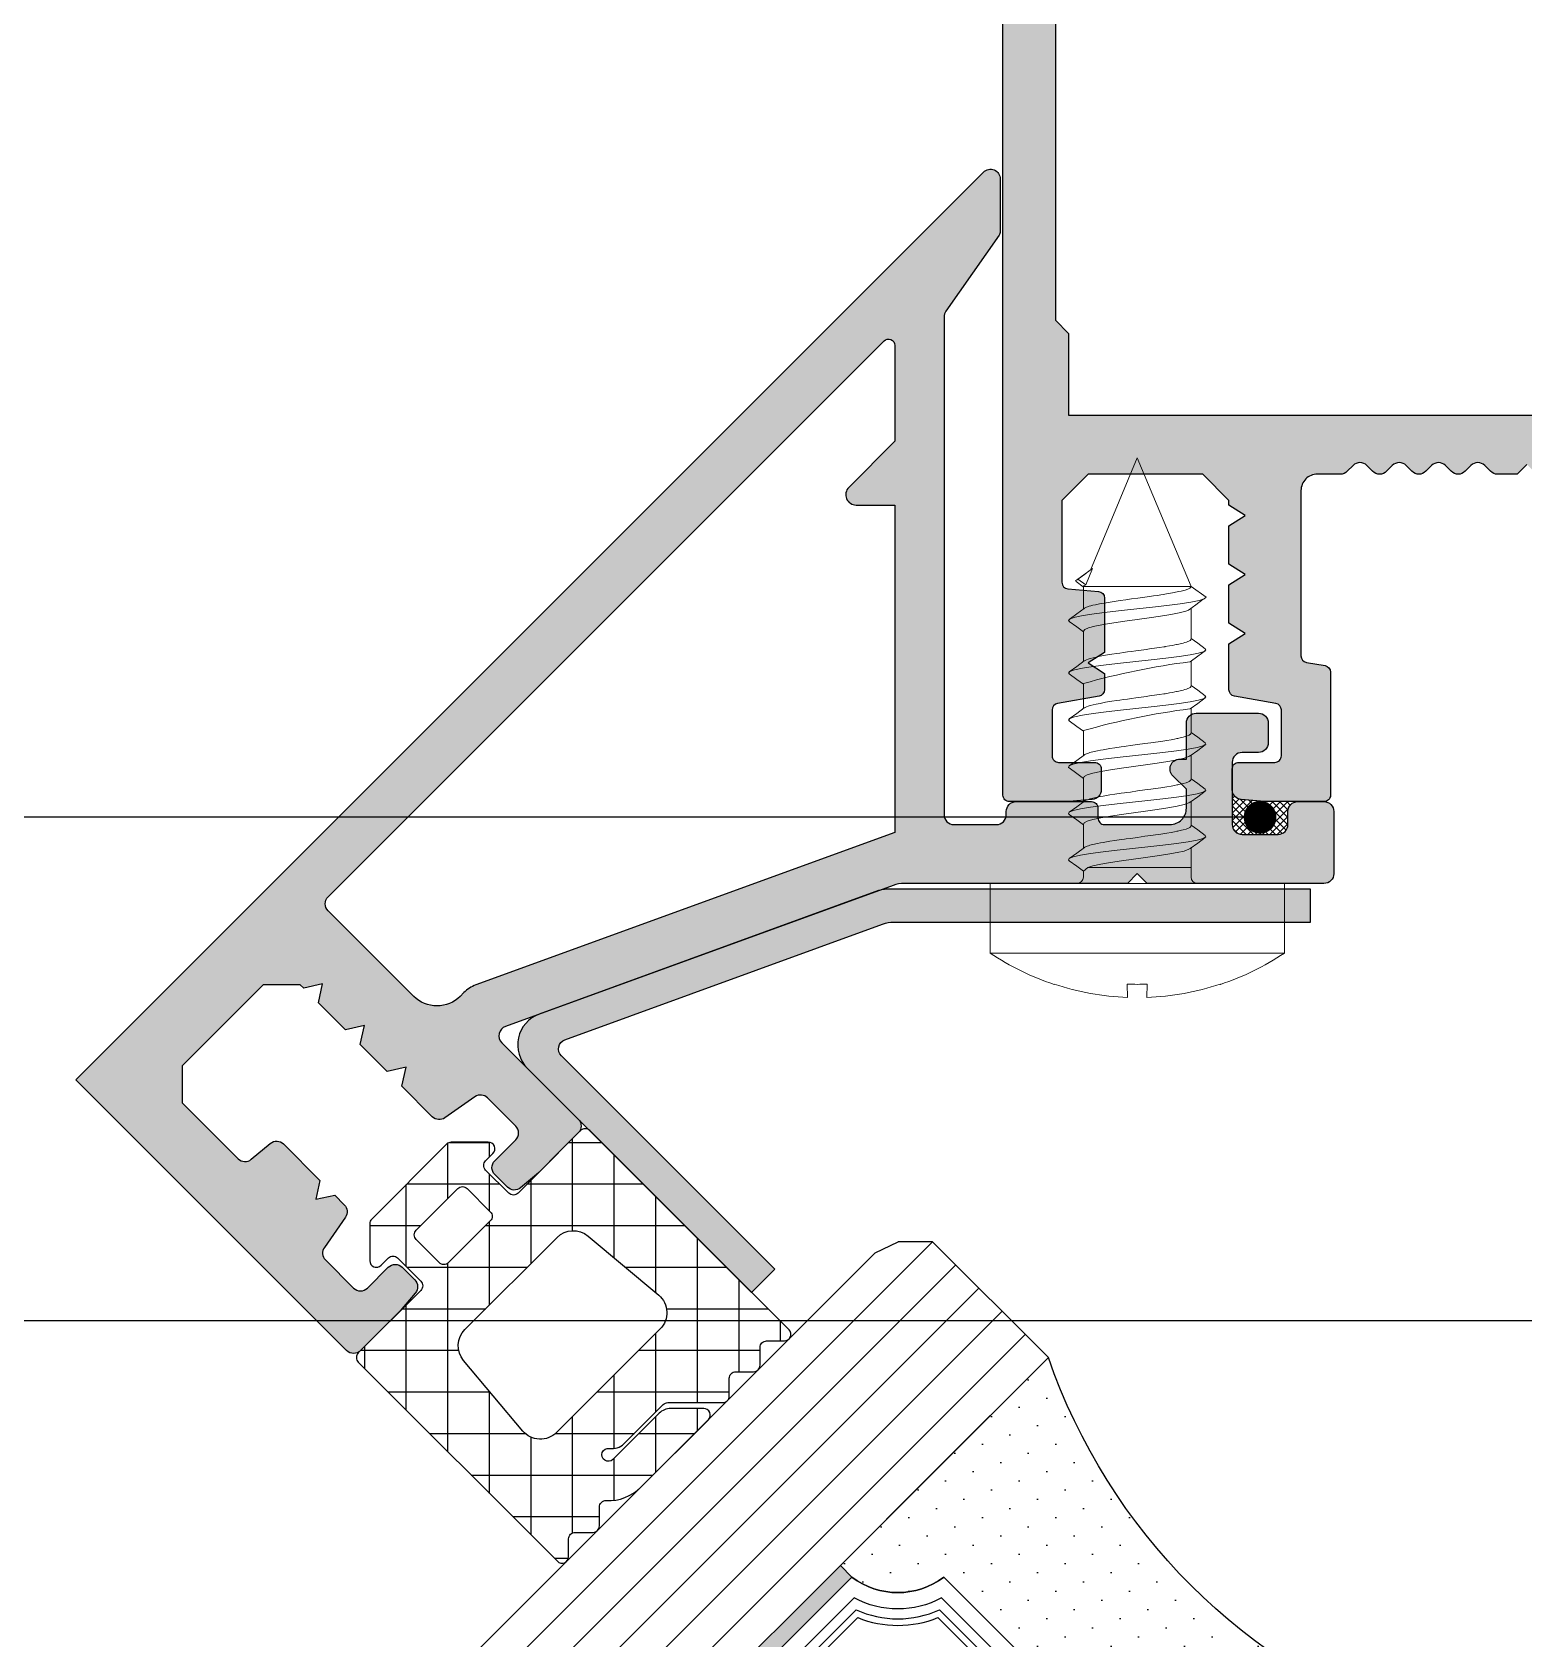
# Model space of a CAD drawing. Header units: millimetres. Extents: x 12 to 3612, y 18 to 315.
# Drawn here: x 3242.83 to 3288.38, y 117.31 to 166.38 of the extents above; entities that cross this region are included whole.
import ezdxf

# ---------------------------------------------------------------- set-up
doc = ezdxf.new("R2010")
doc.units = ezdxf.units.MM
doc.linetypes.add('SLD-Katı', pattern=[0])
doc.layers.add('Aksesuar', color=7, linetype='Continuous')
doc.layers.add('Silikon', color=143, linetype='Continuous')
doc.styles.get("Standard").update_dxf_attribs({"font": 'arial.ttf'})
doc.dimstyles.new('ISO-25', dxfattribs={"dimtxt": 2.5, "dimasz": 2.5, "dimexe": 1.25, "dimexo": 0.625, "dimtad": 1, "dimtxsty": 'Standard', "dimcen": 2.5, "dimadec": 0, "dimazin": 0, "dimtfac": 1, "dimtmove": 0, "dimatfit": 3, "dimfxl": 1, "dimarcsym": 0})

# ---------------------------------------------------------------- blocks, each defined once
blk = doc.blocks.new('Saç levha 1 mm (1)')
blk.add_hatch(color=254).paths.add_polyline_path([(971.878, 393.407), (967.027, 395.173, 0.087488), (966.856, 395.203), (960.494, 395.203), (960.494, 395.704), (966.968, 395.704, -0.087485), (967.088, 395.683), (972.27, 393.797, -0.548619), (972.452, 392.973), (969.027, 389.547), (968.673, 389.901), (971.932, 393.16, 0.548616)])
at = {"color": 254}
blk.add_lwpolyline([(971.878, 393.407), (967.027, 395.173, 0.087488), (966.856, 395.203), (960.494, 395.203), (960.494, 395.704), (966.968, 395.704, -0.087485), (967.088, 395.683), (972.27, 393.797, -0.548619), (972.452, 392.973), (969.027, 389.547), (968.673, 389.901), (971.932, 393.16, 0.548616)], format="xyb", close=True, dxfattribs=at)
blk = doc.blocks.new('50MN13')
at = {"ltscale": 10}
h = blk.add_hatch(color=252, dxfattribs=at)
h.paths.add_polyline_path([(-242.574, 75.54), (-242.574, 174.14, 0.414214), (-243.774, 175.34), (-291.374, 175.34, 0.414214), (-292.574, 174.14), (-292.574, 75.54, 0.414214), (-292.374, 75.34), (-290.574, 75.34, 0.02182), (-290.557, 75.341), (-289.848, 75.403, 0.388879), (-289.574, 75.702), (-289.574, 76.34, 0.414214), (-289.774, 76.54), (-290.874, 76.54, -0.414213), (-291.074, 76.74), (-291.074, 78.14, -0.36397), (-290.909, 78.337), (-289.64, 78.561, 0.36397), (-289.474, 78.758), (-289.474, 79.258), (-289.974, 79.576), (-289.474, 79.895), (-289.474, 81.558, 0.388879), (-289.657, 81.757), (-290.592, 81.839, -0.388879), (-290.774, 82.038), (-290.774, 84.54), (-289.974, 85.34), (-286.474, 85.34), (-285.674, 84.54), (-285.674, 84.395), (-285.174, 84.076), (-285.674, 83.758), (-285.674, 82.595), (-285.174, 82.276), (-285.674, 81.958), (-285.674, 80.795), (-285.174, 80.476), (-285.674, 80.158), (-285.674, 78.758, 0.36397), (-285.509, 78.561), (-284.24, 78.337, -0.36397), (-284.074, 78.14), (-284.074, 76.74, -0.414213), (-284.274, 76.54), (-285.374, 76.54, 0.414214), (-285.574, 76.34), (-285.574, 75.702, 0.388879), (-285.301, 75.403), (-284.592, 75.341, 0.02182), (-284.574, 75.34), (-282.774, 75.34, 0.414214), (-282.574, 75.54), (-282.574, 79.297, 0.36397), (-282.74, 79.494), (-283.309, 79.594, -0.36397), (-283.474, 79.791), (-283.474, 84.84, -0.414214), (-282.974, 85.34), (-282.274, 85.34, 0.198912), (-282.062, 85.428), (-281.887, 85.604, -0.414214), (-281.462, 85.604), (-281.287, 85.428, 0.414214), (-280.862, 85.428), (-280.687, 85.604, -0.414214), (-280.262, 85.604), (-280.087, 85.428, 0.414213), (-279.662, 85.428), (-279.487, 85.604, -0.414213), (-279.062, 85.604), (-278.887, 85.428, 0.414214), (-278.462, 85.428), (-278.287, 85.604, -0.414213), (-277.862, 85.604), (-277.687, 85.428, 0.198912), (-277.474, 85.34), (-276.874, 85.34), (-276.574, 85.64), (-276.274, 85.34), (-275.674, 85.34, 0.198912), (-275.462, 85.428), (-275.287, 85.604, -0.414213), (-274.862, 85.604), (-274.687, 85.428, 0.414214), (-274.262, 85.428), (-274.087, 85.604, -0.414214), (-273.662, 85.604), (-273.487, 85.428, 0.414214), (-273.062, 85.428), (-272.887, 85.604, -0.414214), (-272.462, 85.604), (-271.836, 84.977, -0.414214), (-271.836, 84.411), (-271.987, 84.261, 0.414214), (-271.987, 83.836), (-271.611, 83.461, -0.414214), (-271.611, 83.036), (-271.987, 82.661, 0.414214), (-271.987, 82.236), (-271.611, 81.861, -0.414213), (-271.611, 81.436), (-271.987, 81.061, 0.414213), (-271.987, 80.636), (-271.611, 80.261, -0.414213), (-271.611, 79.836), (-271.987, 79.461, 0.414214), (-271.987, 79.036), (-271.611, 78.661, -0.414214), (-271.611, 78.236), (-271.987, 77.861, 0.414214), (-271.987, 77.436), (-271.611, 77.061, -0.414213), (-271.611, 76.636), (-271.987, 76.261, 0.414213), (-271.987, 75.836), (-271.611, 75.461, -0.414213), (-271.611, 75.036), (-271.987, 74.661, 0.414213), (-271.987, 74.236), (-271.611, 73.861, -0.414213), (-271.611, 73.436), (-271.987, 73.061, 0.414213), (-271.987, 72.636), (-271.611, 72.261, -0.414214), (-271.611, 71.836), (-271.987, 71.461, 0.414214), (-271.987, 71.036), (-271.611, 70.661, -0.414214), (-271.611, 70.236), (-271.987, 69.861, 0.414214), (-271.987, 69.436), (-271.611, 69.061, -0.414213), (-271.611, 68.636), (-271.987, 68.261, 0.414214), (-271.987, 67.836), (-271.611, 67.461, -0.414214), (-271.611, 67.036), (-271.987, 66.661, 0.414214), (-271.987, 66.236), (-271.611, 65.861, -0.414213), (-271.611, 65.436), (-271.987, 65.061, 0.414214), (-271.987, 64.636), (-271.611, 64.261, -0.414214), (-271.611, 63.836), (-271.987, 63.461, 0.414214), (-271.987, 63.036), (-270.633, 61.683, -0.198912), (-270.574, 61.541), (-270.574, 60.54, -0.414214), (-270.774, 60.34), (-271.074, 60.34, 0.414214), (-271.274, 60.14), (-271.274, 59.54, 0.414214), (-271.074, 59.34), (-270.224, 59.34, 0.198912), (-270.083, 59.399), (-269.633, 59.849, 0.198912), (-269.574, 59.99), (-269.574, 63.421), (-270.074, 63.74), (-269.574, 64.058), (-269.574, 64.958), (-267.874, 64.958), (-267.574, 65.258), (-267.274, 64.958), (-265.574, 64.958), (-265.074, 64.64), (-265.574, 64.321), (-265.574, 63.158), (-265.074, 62.84), (-265.574, 62.521), (-265.574, 59.99, 0.198912), (-265.516, 59.849), (-265.066, 59.399, 0.198912), (-264.924, 59.34), (-264.074, 59.34, 0.414214), (-263.874, 59.54), (-263.874, 60.14, 0.414214), (-264.074, 60.34), (-264.374, 60.34, -0.414214), (-264.574, 60.54), (-264.574, 61.541, -0.198912), (-264.516, 61.683), (-263.162, 63.036, 0.414214), (-263.162, 63.461), (-263.538, 63.836, -0.414214), (-263.538, 64.261), (-263.162, 64.636, 0.414214), (-263.162, 65.061), (-263.538, 65.436, -0.414213), (-263.538, 65.861), (-263.162, 66.236, 0.414214), (-263.162, 66.661), (-263.538, 67.036, -0.414214), (-263.538, 67.461), (-263.162, 67.836, 0.414214), (-263.162, 68.261), (-263.538, 68.636, -0.414213), (-263.538, 69.061), (-263.162, 69.436, 0.414214), (-263.162, 69.861), (-263.538, 70.236, -0.414214), (-263.538, 70.661), (-263.162, 71.036, 0.414214), (-263.162, 71.461), (-263.538, 71.836, -0.414214), (-263.538, 72.261), (-263.162, 72.636, 0.414213), (-263.162, 73.061), (-263.538, 73.436, -0.414213), (-263.538, 73.861), (-263.162, 74.236, 0.414213), (-263.162, 74.661), (-263.538, 75.036, -0.414213), (-263.538, 75.461), (-263.162, 75.836, 0.414213), (-263.162, 76.261), (-263.538, 76.636, -0.414213), (-263.538, 77.061), (-263.162, 77.436, 0.414214), (-263.162, 77.861), (-263.538, 78.236, -0.414214), (-263.538, 78.661), (-263.162, 79.036, 0.414214), (-263.162, 79.461), (-263.538, 79.836, -0.414213), (-263.538, 80.261), (-263.162, 80.636, 0.414213), (-263.162, 81.061), (-263.538, 81.436, -0.414213), (-263.538, 81.861), (-263.162, 82.236, 0.414214), (-263.162, 82.661), (-263.538, 83.036, -0.414214), (-263.538, 83.461), (-263.162, 83.836, 0.414214), (-263.162, 84.261), (-263.313, 84.411, -0.414214), (-263.313, 84.977), (-262.687, 85.604, -0.414214), (-262.262, 85.604), (-262.087, 85.428, 0.414214), (-261.662, 85.428), (-261.487, 85.604, -0.414214), (-261.062, 85.604), (-260.887, 85.428, 0.414213), (-260.462, 85.428), (-260.287, 85.604, -0.414213), (-259.862, 85.604), (-259.687, 85.428, 0.198912), (-259.474, 85.34), (-258.874, 85.34), (-258.574, 85.64), (-258.274, 85.34), (-257.674, 85.34, 0.198912), (-257.462, 85.428), (-257.287, 85.604, -0.414213), (-256.862, 85.604), (-256.687, 85.428, 0.414213), (-256.262, 85.428), (-256.087, 85.604, -0.414213), (-255.662, 85.604), (-255.487, 85.428, 0.414213), (-255.062, 85.428), (-254.887, 85.604, -0.414214), (-254.462, 85.604), (-254.287, 85.428, 0.414214), (-253.862, 85.428), (-253.687, 85.604, -0.414214), (-253.262, 85.604), (-253.087, 85.428, 0.198912), (-252.874, 85.34), (-252.174, 85.34, -0.414214), (-251.674, 84.84), (-251.674, 79.791, -0.36397), (-251.84, 79.594), (-252.409, 79.494, 0.36397), (-252.574, 79.297), (-252.574, 75.54, 0.414214), (-252.374, 75.34), (-250.574, 75.34, 0.02182), (-250.557, 75.341), (-249.848, 75.403, 0.388879), (-249.574, 75.702), (-249.574, 76.34, 0.414214), (-249.774, 76.54), (-250.874, 76.54, -0.414214), (-251.074, 76.74), (-251.074, 78.14, -0.36397), (-250.909, 78.337), (-249.64, 78.561, 0.36397), (-249.474, 78.758), (-249.474, 80.158), (-249.974, 80.476), (-249.474, 80.795), (-249.474, 81.958), (-249.974, 82.276), (-249.474, 82.595), (-249.474, 83.758), (-249.974, 84.076), (-249.474, 84.395), (-249.474, 84.54), (-248.674, 85.34), (-245.174, 85.34), (-244.374, 84.54), (-244.374, 82.038, -0.388879), (-244.557, 81.839), (-245.492, 81.757, 0.388879), (-245.674, 81.558), (-245.674, 79.895), (-245.174, 79.576), (-245.674, 79.258), (-245.674, 78.758, 0.36397), (-245.509, 78.561), (-244.24, 78.337, -0.36397), (-244.074, 78.14), (-244.074, 76.74, -0.414214), (-244.274, 76.54), (-245.374, 76.54, 0.414214), (-245.574, 76.34), (-245.574, 75.702, 0.388879), (-245.301, 75.403), (-244.592, 75.341, 0.02182), (-244.574, 75.34), (-242.774, 75.34, 0.414214)])
h.paths.add_polyline_path([(-270.074, 84.54, -0.414214), (-269.274, 85.34), (-265.874, 85.34, -0.414214), (-265.074, 84.54), (-265.074, 74.34), (-265.574, 73.84), (-265.574, 72.158), (-265.074, 71.84), (-265.574, 71.521), (-265.574, 70.358), (-265.074, 70.04), (-265.574, 69.721), (-265.574, 68.558), (-265.074, 68.24), (-265.574, 67.921), (-265.574, 66.758), (-265.074, 66.44), (-265.574, 66.121), (-269.574, 66.121), (-269.574, 67.021), (-270.074, 67.34), (-269.574, 67.658), (-269.574, 68.821), (-270.074, 69.14), (-269.574, 69.458), (-269.574, 70.621), (-270.074, 70.94), (-269.574, 71.258), (-269.574, 72.421), (-270.074, 72.74), (-269.574, 73.058), (-269.574, 73.84), (-270.074, 74.34)], flags=16)
h.paths.add_polyline_path([(-290.974, 90.04), (-290.974, 155.54), (-290.574, 155.94), (-290.574, 158.44), (-288.274, 158.44, 0.414214), (-288.074, 158.64), (-288.074, 159.74, 0.414214), (-288.274, 159.94), (-290.574, 159.94), (-290.574, 162.44), (-290.974, 162.84), (-290.974, 169.44), (-290.574, 169.84), (-290.574, 172.34), (-288.074, 172.34), (-287.074, 173.34), (-258, 173.34), (-257.769, 172.94, 0.57735), (-257.423, 172.94), (-257.25, 173.24, -0.57735), (-256.903, 173.24), (-256.73, 172.94, 0.57735), (-256.384, 172.94), (-256.211, 173.24, -0.57735), (-255.864, 173.24), (-255.691, 172.94, 0.57735), (-255.345, 172.94), (-255.171, 173.24, -0.57735), (-254.825, 173.24), (-254.652, 172.94, 0.57735), (-254.305, 172.94), (-254.074, 173.34), (-248.074, 173.34), (-247.074, 172.34), (-244.574, 172.34), (-244.574, 169.84), (-244.174, 169.44), (-244.174, 162.84), (-244.574, 162.44), (-244.574, 159.94), (-246.874, 159.94, 0.414214), (-247.074, 159.74), (-247.074, 158.64, 0.414214), (-246.874, 158.44), (-244.574, 158.44), (-244.574, 155.94), (-244.174, 155.54), (-244.174, 90.04), (-244.574, 89.64), (-244.574, 87.14), (-290.574, 87.14), (-290.574, 89.64)], flags=16)
at = {"color": 252, "ltscale": 10}
blk.add_lwpolyline([(-258.574, 85.64), (-258.274, 85.34), (-257.674, 85.34, 0.198912), (-257.462, 85.428), (-257.287, 85.604, -0.414213), (-256.862, 85.604), (-256.687, 85.428, 0.414213), (-256.262, 85.428), (-256.087, 85.604, -0.414213), (-255.662, 85.604), (-255.487, 85.428, 0.414213), (-255.062, 85.428), (-254.887, 85.604, -0.414214), (-254.462, 85.604), (-254.287, 85.428, 0.414214), (-253.862, 85.428), (-253.687, 85.604, -0.414214), (-253.262, 85.604), (-253.087, 85.428, 0.198912), (-252.874, 85.34), (-252.174, 85.34, -0.414214), (-251.674, 84.84), (-251.674, 79.791, -0.36397), (-251.84, 79.594), (-252.409, 79.494, 0.36397), (-252.574, 79.297), (-252.574, 75.54, 0.414214), (-252.374, 75.34), (-250.574, 75.34, 0.02182), (-250.557, 75.341), (-249.848, 75.403, 0.388879), (-249.574, 75.702), (-249.574, 76.34, 0.414214), (-249.774, 76.54), (-250.874, 76.54, -0.414214), (-251.074, 76.74), (-251.074, 78.14, -0.36397), (-250.909, 78.337), (-249.64, 78.561, 0.36397), (-249.474, 78.758), (-249.474, 80.158), (-249.974, 80.476), (-249.474, 80.795), (-249.474, 81.958), (-249.974, 82.276), (-249.474, 82.595), (-249.474, 83.758), (-249.974, 84.076), (-249.474, 84.395), (-249.474, 84.54), (-248.674, 85.34), (-245.174, 85.34), (-244.374, 84.54), (-244.374, 82.038, -0.388879), (-244.557, 81.839), (-245.492, 81.757, 0.388879), (-245.674, 81.558), (-245.674, 79.895), (-245.174, 79.576), (-245.674, 79.258), (-245.674, 78.758, 0.36397), (-245.509, 78.561), (-244.24, 78.337, -0.36397), (-244.074, 78.14), (-244.074, 76.74, -0.414214), (-244.274, 76.54), (-245.374, 76.54, 0.414214), (-245.574, 76.34), (-245.574, 75.702, 0.388879), (-245.301, 75.403), (-244.592, 75.341, 0.02182), (-244.574, 75.34), (-242.774, 75.34, 0.414214), (-242.574, 75.54), (-242.574, 174.14, 0.414214)], format="xyb", dxfattribs=at)
blk.add_lwpolyline([(-244.174, 155.54), (-244.174, 90.04), (-244.574, 89.64), (-244.574, 87.14), (-290.574, 87.14), (-290.574, 89.64), (-290.974, 90.04), (-290.974, 155.54)], dxfattribs=at)
blk = doc.blocks.new('50MN131')
at = {"ltscale": 10}
h = blk.add_hatch(color=252, dxfattribs=at)
h.paths.add_polyline_path([(3524.183, 399.045), (3524.183, 410.745), (3484.983, 410.745, 0.668179), (3484.771, 410.232), (3485.902, 409.101, 0.153915), (3486.009, 409.045), (3488.803, 408.553, -0.153915), (3488.963, 408.47), (3499.712, 397.72, -0.414214), (3499.712, 397.295), (3498.793, 396.376, -0.414214), (3498.369, 396.376), (3498.298, 396.447, 0.414214), (3497.874, 396.447), (3496.248, 394.821, 0.414214), (3496.248, 394.538), (3496.46, 394.326, -0.414214), (3496.46, 394.043), (3495.045, 392.629, -0.414214), (3494.338, 392.629), (3493.931, 393.036), (3493.931, 393.619, 0.668179), (3493.419, 393.831), (3493.278, 393.689), (3492.5, 394.467, 0.414214), (3492.076, 394.467), (3490.732, 393.124, 0.414214), (3490.732, 392.699), (3491.156, 392.275, 0.414214), (3491.581, 392.275), (3491.934, 392.629, -0.414214), (3492.358, 392.629), (3493.702, 391.285, -0.414214), (3493.702, 390.861), (3492.924, 390.083, -0.414214), (3492.5, 390.083), (3492.217, 390.366, 0.414214), (3491.793, 390.366), (3491.227, 389.8, 0.414214), (3491.227, 389.376), (3492.571, 388.032, 0.414214), (3492.995, 388.032), (3496.813, 391.851), (3496.813, 392.275), (3497.237, 392.275), (3502.055, 397.093, -0.087489), (3502.34, 397.292), (3513.756, 402.616, -0.548619), (3514.183, 402.345), (3514.183, 399.045, 0.414214), (3514.483, 398.745), (3516.183, 398.745, 0.02182), (3516.2, 398.745), (3516.909, 398.807, 0.388879), (3517.183, 399.106), (3517.183, 399.645, 0.414214), (3516.883, 399.945), (3515.983, 399.945, -0.414214), (3515.683, 400.245), (3515.683, 401.461, -0.36397), (3515.931, 401.756), (3517.035, 401.951, 0.36397), (3517.283, 402.246), (3517.283, 403.562), (3516.783, 403.881), (3517.283, 404.199), (3517.283, 405.362), (3516.783, 405.681), (3517.283, 405.999), (3517.283, 407.162), (3516.783, 407.481), (3517.283, 407.799), (3517.283, 407.945), (3518.083, 408.745), (3521.583, 408.745), (3522.383, 407.945), (3522.383, 405.534, -0.388879), (3522.109, 405.235), (3521.357, 405.169, 0.388879), (3521.083, 404.871), (3521.083, 403.299), (3521.583, 402.981), (3521.083, 402.662), (3521.083, 402.246, 0.36397), (3521.331, 401.951), (3522.435, 401.756, -0.36397), (3522.683, 401.461), (3522.683, 400.245, -0.414214), (3522.383, 399.945), (3521.483, 399.945, 0.414214), (3521.183, 399.645), (3521.183, 399.106, 0.388879), (3521.457, 398.807), (3522.165, 398.745, 0.02182), (3522.183, 398.745), (3523.883, 398.745, 0.414214)])
h.paths.add_polyline_path([(3513.497, 404.151, -0.109518), (3513.92, 404.245), (3514.083, 404.245, 0.414214), (3515.083, 405.245), (3515.083, 408.945, 0.414214), (3514.783, 409.245), (3490.776, 409.245, 0.668179), (3490.639, 408.914), (3492.709, 406.845), (3494.699, 406.845, -0.668179), (3494.923, 406.305), (3494.086, 405.468), (3501.157, 398.396)], flags=16)
at = {"color": 252, "ltscale": 10, "flags": 128}
blk.add_lwpolyline([(3502.34, 397.292), (3513.756, 402.616, -0.548619), (3514.183, 402.345), (3514.183, 399.045, 0.414214), (3514.483, 398.745), (3516.183, 398.745, 0.02182), (3516.2, 398.745), (3516.909, 398.807, 0.388879), (3517.183, 399.106), (3517.183, 399.645, 0.414214), (3516.883, 399.945), (3515.983, 399.945, -0.414214), (3515.683, 400.245), (3515.683, 401.461, -0.36397), (3515.931, 401.756), (3517.035, 401.951, 0.36397), (3517.283, 402.246), (3517.283, 403.562), (3516.783, 403.881), (3517.283, 404.199), (3517.283, 405.362), (3516.783, 405.681), (3517.283, 405.999), (3517.283, 407.162), (3516.783, 407.481), (3517.283, 407.799), (3517.283, 407.945), (3518.083, 408.745), (3521.583, 408.745), (3522.383, 407.945), (3522.383, 405.534, -0.388879), (3522.109, 405.235), (3521.357, 405.169, 0.388879), (3521.083, 404.871), (3521.083, 403.299), (3521.583, 402.981), (3521.083, 402.662), (3521.083, 402.246, 0.36397), (3521.331, 401.951), (3522.435, 401.756, -0.36397), (3522.683, 401.461), (3522.683, 400.245, -0.414214), (3522.383, 399.945), (3521.483, 399.945, 0.414214), (3521.183, 399.645), (3521.183, 399.106, 0.388879), (3521.457, 398.807), (3522.165, 398.745, 0.02182), (3522.183, 398.745), (3523.883, 398.745, 0.414214), (3524.183, 399.045), (3524.183, 410.745), (3484.983, 410.745, 0.668179), (3484.771, 410.232), (3485.902, 409.101, 0.153915), (3486.009, 409.045), (3488.803, 408.553, -0.153915), (3488.963, 408.47), (3499.712, 397.72, -0.414214), (3499.712, 397.295), (3498.793, 396.376, -0.414214), (3498.369, 396.376), (3498.298, 396.447, 0.414214), (3497.874, 396.447), (3496.248, 394.821, 0.414214), (3496.248, 394.538), (3496.46, 394.326, -0.414214), (3496.46, 394.043), (3495.045, 392.629, -0.414214), (3494.338, 392.629), (3493.931, 393.036), (3493.931, 393.619, 0.668179), (3493.419, 393.831), (3493.278, 393.689), (3492.5, 394.467, 0.414214), (3492.076, 394.467), (3490.732, 393.124, 0.414214), (3490.732, 392.699), (3491.156, 392.275, 0.414214), (3491.581, 392.275), (3491.934, 392.629, -0.414214), (3492.358, 392.629), (3493.702, 391.285, -0.414214), (3493.702, 390.861), (3492.924, 390.083, -0.414214), (3492.5, 390.083), (3492.217, 390.366, 0.414214), (3491.793, 390.366), (3491.227, 389.8, 0.414214), (3491.227, 389.376), (3492.571, 388.032, 0.414214), (3492.995, 388.032), (3496.813, 391.851), (3496.813, 392.275), (3497.237, 392.275), (3502.055, 397.093, -0.087489), (3502.34, 397.292)], format="xyb", dxfattribs=at)
blk.add_lwpolyline([(3513.497, 404.151, -0.109518), (3513.92, 404.245), (3514.083, 404.245, 0.414214), (3515.083, 405.245), (3515.083, 408.945, 0.414214), (3514.783, 409.245), (3490.776, 409.245, 0.668179), (3490.639, 408.914), (3492.709, 406.845), (3494.699, 406.845, -0.668179), (3494.923, 406.305), (3494.086, 405.468), (3501.157, 398.396)], format="xyb", close=True, dxfattribs=at)
blk = doc.blocks.new('F01015')
h = blk.add_hatch()
h.set_pattern_fill('ANSI37', color=35, scale=0.4, angle=270, style=0)
h.set_pattern_definition([(225, (-4771.4692, -10508.7803), (-0.89802561, 0.89802561), []), (135, (-4771.4692, -10508.7803), (0.89802561, 0.89802561), [])])
h.paths.add_polyline_path([(-1943.021, 2794.493), (-1943.021, 2803.093, 0.414214), (-1943.221, 2803.293), (-1945.921, 2803.293, -0.414214), (-1946.121, 2803.493), (-1946.121, 2804.493, -0.414214), (-1945.921, 2804.693), (-1945.604, 2804.693, 0.668179), (-1945.463, 2805.035), (-1946.263, 2805.835, 0.198912), (-1946.404, 2805.893), (-1949.638, 2805.893, 0.198912), (-1949.78, 2805.835), (-1950.58, 2805.035, 0.668179), (-1950.438, 2804.693), (-1950.121, 2804.693, -0.414214), (-1949.921, 2804.493), (-1949.921, 2803.493, -0.414214), (-1950.121, 2803.293), (-1952.821, 2803.293, 0.414214), (-1953.021, 2803.093), (-1953.021, 2794.493, 0.668179), (-1952.68, 2794.352), (-1952.297, 2794.735, -0.414214), (-1952.014, 2794.735), (-1951.631, 2794.352, 0.414214), (-1951.348, 2794.352), (-1950.944, 2794.756, -0.427607), (-1950.655, 2794.749, 0.210768), (-1949.621, 2794.293), (-1946.704, 2794.293, 0.668179), (-1946.563, 2794.635), (-1947.275, 2795.347, 0.198912), (-1947.628, 2795.493), (-1949.621, 2795.493, -1.650385), (-1949.457, 2795.807, 0.245393), (-1949.047, 2795.593), (-1947.35, 2795.593, -0.198912), (-1947.208, 2795.535), (-1946.025, 2794.352, 0.414214), (-1945.743, 2794.352), (-1945.36, 2794.735, -0.414214), (-1945.077, 2794.735), (-1944.694, 2794.352, 0.414214), (-1944.411, 2794.352), (-1944.028, 2794.735, -0.414214), (-1943.745, 2794.735), (-1943.363, 2794.352, 0.668179)])
h.paths.add_polyline_path([(-1950.955, 2798.054), (-1950.71, 2800.854, -0.388879), (-1950.012, 2801.493), (-1946.03, 2801.493, -0.388879), (-1945.333, 2800.854), (-1945.088, 2798.054, -0.440011), (-1945.785, 2797.293), (-1950.257, 2797.293, -0.440011)], flags=16)
h.paths.add_polyline_path([(-1949.121, 2804.493, -0.414214), (-1948.921, 2804.693), (-1947.121, 2804.693, -0.414214), (-1946.921, 2804.493), (-1946.921, 2803.493, -0.414214), (-1947.121, 2803.293), (-1948.921, 2803.293, -0.414214), (-1949.121, 2803.493)], flags=16)
at = {"color": 35, "flags": 128}
for points in [[(-1943.021, 2794.493), (-1943.021, 2803.093, 0.414214), (-1943.221, 2803.293), (-1945.921, 2803.293, -0.414214), (-1946.121, 2803.493), (-1946.121, 2804.493, -0.414214), (-1945.921, 2804.693), (-1945.604, 2804.693, 0.668179), (-1945.463, 2805.035), (-1946.263, 2805.835, 0.198912), (-1946.404, 2805.893), (-1949.638, 2805.893, 0.198912), (-1949.78, 2805.835), (-1950.58, 2805.035, 0.668179), (-1950.438, 2804.693), (-1950.121, 2804.693, -0.414214), (-1949.921, 2804.493), (-1949.921, 2803.493, -0.414214), (-1950.121, 2803.293), (-1952.821, 2803.293, 0.414214), (-1953.021, 2803.093), (-1953.021, 2794.493, 0.668179), (-1952.68, 2794.352), (-1952.297, 2794.735, -0.414214), (-1952.014, 2794.735), (-1951.631, 2794.352, 0.414214), (-1951.348, 2794.352), (-1950.944, 2794.756, -0.427607), (-1950.655, 2794.749, 0.210768), (-1949.621, 2794.293), (-1946.704, 2794.293, 0.668179), (-1946.563, 2794.635), (-1947.275, 2795.347, 0.198912), (-1947.628, 2795.493), (-1949.621, 2795.493, -1.650385), (-1949.457, 2795.807, 0.245393), (-1949.047, 2795.593), (-1947.35, 2795.593, -0.198912), (-1947.208, 2795.535), (-1946.025, 2794.352, 0.414214), (-1945.743, 2794.352), (-1945.36, 2794.735, -0.414214), (-1945.077, 2794.735), (-1944.694, 2794.352, 0.414214), (-1944.411, 2794.352), (-1944.028, 2794.735, -0.414214), (-1943.745, 2794.735), (-1943.363, 2794.352, 0.668179)], [(-1949.121, 2804.493, -0.414214), (-1948.921, 2804.693), (-1947.121, 2804.693, -0.414214), (-1946.921, 2804.493), (-1946.921, 2803.493, -0.414214), (-1947.121, 2803.293), (-1948.921, 2803.293, -0.414214), (-1949.121, 2803.493)], [(-1950.955, 2798.054), (-1950.71, 2800.854, -0.388879), (-1950.012, 2801.493), (-1946.03, 2801.493, -0.388879), (-1945.333, 2800.854), (-1945.088, 2798.054, -0.440011), (-1945.785, 2797.293), (-1950.257, 2797.293, -0.440011)]]:
    blk.add_lwpolyline(points, format="xyb", close=True, dxfattribs=at)
blk = doc.blocks.new('CAM (28 mm) - A')
blk.add_hatch(color=2).paths.add_polyline_path([(-2019.008, 2821.739), (-2019.008, 2827.559), (-2019.508, 2827.559), (-2019.508, 2822.027), (-2019.508, 2821.739), (-2019.008, 2821.739)])
at = {"layer": 'Aksesuar'}
h = blk.add_hatch(dxfattribs=at)
h.set_pattern_fill('DOTS', color=143, scale=0.5, angle=360)
h.set_pattern_definition([(360, (-5614.5057, 2692.7942), (0.396875, -0.79375), [0, -0.79375])])
h.paths.add_polyline_path([(-2035.008, 2812.759, -0.22997), (-2019.008, 2812.759), (-2019.008, 2817.759), (-2019.008, 2817.759), (-2019.008, 2821.739), (-2019.508, 2821.739, 0.339505), (-2021.488, 2819.759), (-2032.527, 2819.759, 0.339506), (-2034.508, 2821.739), (-2035.008, 2821.739), (-2035.008, 2818.981), (-2035.008, 2817.759)])
at = {"layer": 'Aksesuar', "color": 143}
for p, q in [((-2018.008, 2862.759), (-2018.008, 2812.759)), ((-2017.008, 2862.759), (-2017.008, 2812.759)), ((-2016.008, 2862.759), (-2016.008, 2812.759)), ((-2015.008, 2862.759), (-2015.008, 2812.759)), ((-2014.008, 2862.759), (-2014.008, 2812.759))]:
    blk.add_line(p, q, dxfattribs=at)
blk.add_lwpolyline([(-2013.008, 2823.656), (-2013.008, 2862.759), (-2019.008, 2862.759), (-2019.008, 2827.559), (-2019.008, 2827.559), (-2019.008, 2821.739), (-2019.008, 2821.739), (-2019.008, 2817.759), (-2019.008, 2812.759), (-2014.008, 2812.759), (-2013.263, 2813.503), (-2013.262, 2813.517), (-2013.008, 2814.248)], close=True, dxfattribs=at)
for points in [[(-2034.508, 2827.559), (-2034.508, 2821.739, -0.339506), (-2032.527, 2819.759), (-2021.488, 2819.759, -0.339506), (-2019.508, 2821.739), (-2019.508, 2822.027), (-2019.508, 2827.559), (-2021.208, 2827.559), (-2032.808, 2827.559)], [(-2033.708, 2826.559), (-2034.008, 2826.559), (-2034.008, 2822.142, -0.253025), (-2032.124, 2820.259), (-2021.891, 2820.259, -0.253025), (-2020.008, 2822.142), (-2020.008, 2826.559), (-2020.308, 2826.559), (-2020.308, 2822.357, 0.214531), (-2022.106, 2820.559), (-2031.909, 2820.559, 0.214531), (-2033.708, 2822.357)], [(-2033.508, 2826.559), (-2032.808, 2826.559), (-2021.208, 2826.559), (-2020.508, 2826.559), (-2020.508, 2822.492, 0.192571), (-2022.241, 2820.759), (-2031.774, 2820.759, 0.192571), (-2033.508, 2822.492)]]:
    blk.add_lwpolyline(points, format="xyb", close=True, dxfattribs=at)
at = {"layer": 'Aksesuar', "color": 143, "elevation": 0}
blk.add_lwpolyline([(-2019.008, 2812.759), (-2019.008, 2821.739), (-2019.508, 2821.739, 0.339505), (-2021.488, 2819.759), (-2032.527, 2819.759, 0.339506), (-2034.508, 2821.739), (-2035.008, 2821.739), (-2035.008, 2812.759, -0.22997)], format="xyb", close=True, dxfattribs=at)
at = {"layer": 'Silikon', "color": 140, "flags": 128}
blk.add_lwpolyline([(-2019.008, 2821.739), (-2019.008, 2827.559), (-2019.508, 2827.559), (-2019.508, 2821.739)], close=True, dxfattribs=at)
blk = doc.blocks.new('V2 42 13')
at = {"color": 0, "linetype": 'SLD-Katı', "lineweight": 15}
for p, q in [((2563.145, 464.907), (2561.713, 461.481)), ((2564.789, 460.976), (2563.145, 464.907)), ((2561.579, 461.379), (2561.31, 461.185)), ((2561.774, 461.524), (2561.334, 461.198)), ((2561.573, 461.023), (2561.774, 461.524)), ((2561.718, 461.482), (2561.716, 461.48)), ((2561.27, 461.156), (2561.262, 461.151)), ((2561.28, 461.127), (2561.495, 460.971)), ((2561.334, 461.198), (2561.573, 461.023)), ((2561.505, 460.984), (2561.502, 460.976)), ((2561.502, 460.976), (2561.502, 460.289)), ((2561.502, 460.976), (2564.789, 460.976)), ((2565.245, 460.65), (2564.789, 460.976)), ((2564.789, 459.393), (2564.789, 460.311)), ((2561.502, 459.616), (2561.502, 458.685)), ((2564.789, 457.957), (2564.789, 458.698)), ((2561.502, 458.012), (2561.502, 457.249)), ((2564.789, 456.52), (2564.789, 457.262)), ((2561.502, 456.575), (2561.502, 455.813)), ((2564.789, 455.084), (2564.789, 455.826)), ((2561.502, 455.139), (2561.502, 454.397)), ((2564.789, 453.669), (2564.789, 454.411)), ((2561.502, 453.724), (2561.502, 452.982)), ((2564.789, 452.104), (2564.789, 452.995)), ((2561.636, 452.399), (2561.502, 452.288)), ((2561.502, 452.104), (2561.502, 452.288)), ((2561.636, 452.399), (2564.789, 452.399)), ((2558.652, 451.907), (2558.652, 449.781)), ((2558.652, 451.907), (2567.638, 451.907)), ((2567.638, 449.781), (2567.638, 451.907)), ((2558.652, 449.781), (2567.638, 449.781)), ((2560.607, 448.827), (2560.611, 448.831)), ((2562.848, 448.429), (2562.841, 448.831)), ((2563.45, 448.831), (2563.442, 448.429)), ((2565.68, 448.831), (2565.684, 448.827))]:
    blk.add_line(p, q, dxfattribs=at)
at = {"color": 0, "linetype": 'SLD-Katı', "lineweight": 15, "flags": 128}
for points in [[(2561.286, 461.128), (2561.268, 461.136), (2561.27, 461.164), (2561.334, 461.198)], [(2561.509, 460.983), (2561.519, 460.997), (2561.573, 461.023)], [(2564.789, 460.976), (2564.782, 460.956), (2564.753, 460.929), (2564.689, 460.897), (2564.606, 460.869), (2564.566, 460.857), (2564.53, 460.848), (2564.482, 460.836), (2564.418, 460.822), (2564.367, 460.811), (2564.318, 460.801), (2564.27, 460.792), (2564.224, 460.784), (2564.161, 460.772), (2564.041, 460.752), (2563.94, 460.736), (2563.862, 460.723), (2563.81, 460.715), (2563.754, 460.707), (2563.639, 460.691), (2563.522, 460.675), (2563.158, 460.624), (2562.974, 460.598), (2562.801, 460.574), (2562.619, 460.549), (2562.438, 460.523), (2562.135, 460.473), (2561.996, 460.447), (2561.87, 460.422), (2561.788, 460.403), (2561.726, 460.388), (2561.68, 460.374), (2561.654, 460.366), (2561.627, 460.357), (2561.597, 460.345), (2561.556, 460.326), (2561.546, 460.321), (2561.541, 460.317), (2561.529, 460.309), (2561.527, 460.308)], [(2565.245, 460.65), (2565.192, 460.599), (2565.035, 460.548), (2564.785, 460.498), (2564.451, 460.447), (2564.049, 460.396), (2563.607, 460.346), (2563.137, 460.295), (2562.667, 460.244), (2562.226, 460.194), (2561.826, 460.143), (2561.495, 460.092), (2561.248, 460.042), (2561.095, 459.99), (2561.046, 459.94), (2561.077, 459.912)], [(2561.527, 460.308), (2561.297, 460.14), (2561.065, 459.972)], [(2564.714, 460.255), (2564.937, 460.42), (2565.16, 460.586)], [(2561.064, 459.913), (2561.296, 459.744), (2561.502, 459.595)], [(2564.705, 460.255), (2564.624, 460.221), (2564.429, 460.172), (2564.167, 460.121), (2563.852, 460.069), (2563.507, 460.02), (2563.138, 459.969), (2562.771, 459.917), (2562.426, 459.868), (2562.113, 459.816), (2561.853, 459.766), (2561.66, 459.716), (2561.54, 459.664), (2561.503, 459.616)], [(2564.786, 459.372), (2564.782, 459.353), (2564.759, 459.329), (2564.649, 459.278), (2564.602, 459.263), (2564.551, 459.249), (2564.495, 459.235), (2564.415, 459.217), (2564.363, 459.206), (2564.342, 459.202), (2564.293, 459.193), (2564.225, 459.18), (2564.128, 459.162), (2563.998, 459.141), (2563.989, 459.139), (2563.984, 459.138), (2563.984, 459.138), (2563.984, 459.138), (2563.984, 459.138), (2563.984, 459.138), (2563.984, 459.138), (2563.984, 459.138), (2563.984, 459.138), (2563.984, 459.138), (2563.983, 459.138), (2563.981, 459.138), (2563.974, 459.137), (2563.957, 459.134), (2563.827, 459.114), (2563.594, 459.081), (2563.521, 459.07), (2563.473, 459.064), (2563.414, 459.055), (2563.343, 459.046), (2563.261, 459.034), (2563.098, 459.011), (2562.968, 458.993), (2562.848, 458.977), (2562.729, 458.96), (2562.609, 458.943), (2562.521, 458.931), (2562.365, 458.907), (2562.178, 458.876), (2562.008, 458.846), (2561.888, 458.821), (2561.797, 458.801), (2561.705, 458.778), (2561.648, 458.76), (2561.597, 458.741), (2561.551, 458.719), (2561.533, 458.708), (2561.528, 458.704)], [(2565.222, 459.078), (2564.991, 459.246), (2564.789, 459.393)], [(2565.211, 459.079), (2565.244, 459.042), (2565.184, 458.992), (2565.019, 458.94), (2564.764, 458.89), (2564.424, 458.839), (2564.017, 458.788), (2563.573, 458.738), (2563.102, 458.687), (2562.633, 458.636), (2562.195, 458.586), (2561.799, 458.535), (2561.474, 458.484), (2561.234, 458.434), (2561.087, 458.382), (2561.046, 458.333), (2561.079, 458.307)], [(2564.76, 458.678), (2564.991, 458.845), (2565.222, 459.013)], [(2561.528, 458.704), (2561.297, 458.536), (2561.065, 458.368)], [(2561.065, 458.308), (2561.297, 458.14), (2561.502, 457.991)], [(2564.786, 457.936), (2564.782, 457.916), (2564.759, 457.893), (2564.649, 457.842), (2564.602, 457.827), (2564.551, 457.813), (2564.495, 457.799), (2564.415, 457.781), (2564.363, 457.77), (2564.342, 457.766), (2564.293, 457.756), (2564.225, 457.743), (2564.128, 457.726), (2563.998, 457.704), (2563.989, 457.703), (2563.984, 457.702), (2563.984, 457.702), (2563.984, 457.702), (2563.984, 457.702), (2563.984, 457.702), (2563.984, 457.702), (2563.984, 457.702), (2563.984, 457.702), (2563.984, 457.702), (2563.983, 457.702), (2563.981, 457.702), (2563.974, 457.701), (2563.957, 457.698), (2563.827, 457.678), (2563.594, 457.644), (2563.521, 457.634), (2563.473, 457.627), (2563.414, 457.619), (2563.343, 457.609), (2563.261, 457.598), (2563.098, 457.575), (2562.968, 457.557), (2562.848, 457.541), (2562.729, 457.524), (2562.609, 457.507), (2562.521, 457.494), (2562.365, 457.471), (2562.178, 457.44), (2562.008, 457.409), (2561.888, 457.385), (2561.797, 457.365), (2561.705, 457.342), (2561.648, 457.324), (2561.597, 457.305), (2561.551, 457.283), (2561.533, 457.271), (2561.528, 457.268)], [(2565.222, 457.642), (2564.991, 457.81), (2564.789, 457.957)], [(2565.211, 457.642), (2565.244, 457.606), (2565.184, 457.555), (2565.019, 457.504), (2564.764, 457.454), (2564.424, 457.403), (2564.017, 457.352), (2563.573, 457.302), (2563.102, 457.251), (2562.633, 457.2), (2562.195, 457.15), (2561.799, 457.099), (2561.474, 457.048), (2561.234, 456.998), (2561.087, 456.946), (2561.046, 456.896), (2561.079, 456.871)], [(2564.76, 457.241), (2564.991, 457.409), (2565.222, 457.577)], [(2561.528, 457.268), (2561.297, 457.1), (2561.065, 456.932)], [(2561.065, 456.871), (2561.297, 456.704), (2561.502, 456.555)], [(2564.786, 456.499), (2564.784, 456.482), (2564.77, 456.466), (2564.761, 456.458), (2564.753, 456.453), (2564.731, 456.44), (2564.705, 456.427), (2564.637, 456.402), (2564.548, 456.376), (2564.495, 456.363), (2564.418, 456.345), (2564.38, 456.338), (2564.35, 456.331), (2564.281, 456.318), (2564.18, 456.299), (2564.045, 456.276), (2563.864, 456.247), (2563.707, 456.224), (2563.56, 456.203), (2563.381, 456.179), (2563.154, 456.147), (2562.936, 456.117), (2562.809, 456.099), (2562.752, 456.091), (2562.657, 456.078), (2562.459, 456.049), (2562.306, 456.025), (2562.203, 456.008), (2562.105, 455.991), (2562.028, 455.977), (2561.931, 455.958), (2561.788, 455.927), (2561.739, 455.915), (2561.702, 455.904), (2561.661, 455.892), (2561.62, 455.878), (2561.549, 455.846), (2561.532, 455.833)], [(2565.222, 456.206), (2564.99, 456.374), (2564.789, 456.52)], [(2565.219, 456.206), (2565.24, 456.159), (2565.157, 456.108), (2564.971, 456.056), (2564.696, 456.007), (2564.339, 455.956), (2563.923, 455.904), (2563.472, 455.855), (2562.998, 455.803), (2562.535, 455.753), (2562.104, 455.703), (2561.721, 455.651), (2561.414, 455.601), (2561.193, 455.551), (2561.069, 455.499), (2561.051, 455.449), (2561.078, 455.434)], [(2564.76, 455.805), (2564.99, 455.973), (2565.222, 456.14)], [(2561.53, 455.833), (2561.298, 455.665), (2561.066, 455.497)], [(2561.066, 455.435), (2561.298, 455.267), (2561.502, 455.118)], [(2564.75, 455.805), (2564.72, 455.782), (2564.574, 455.73), (2564.359, 455.681), (2564.08, 455.629), (2563.754, 455.578), (2563.401, 455.529), (2563.03, 455.477), (2562.667, 455.426), (2562.33, 455.377), (2562.03, 455.325), (2561.79, 455.275), (2561.617, 455.224), (2561.52, 455.173), (2561.511, 455.139)], [(2564.786, 455.084), (2564.784, 455.067), (2564.77, 455.05), (2564.761, 455.043), (2564.753, 455.038), (2564.731, 455.025), (2564.705, 455.012), (2564.637, 454.986), (2564.548, 454.96), (2564.495, 454.947), (2564.418, 454.93), (2564.38, 454.922), (2564.35, 454.916), (2564.281, 454.903), (2564.18, 454.884), (2564.045, 454.861), (2563.864, 454.832), (2563.707, 454.809), (2563.56, 454.788), (2563.381, 454.763), (2563.154, 454.732), (2562.936, 454.701), (2562.809, 454.683), (2562.752, 454.676), (2562.657, 454.662), (2562.459, 454.634), (2562.306, 454.61), (2562.203, 454.593), (2562.105, 454.576), (2562.028, 454.562), (2561.931, 454.543), (2561.788, 454.512), (2561.739, 454.5), (2561.702, 454.489), (2561.661, 454.477), (2561.62, 454.463), (2561.549, 454.43), (2561.532, 454.417)], [(2565.222, 454.791), (2564.99, 454.958), (2564.789, 455.105)], [(2565.219, 454.791), (2565.24, 454.744), (2565.157, 454.693), (2564.971, 454.641), (2564.696, 454.592), (2564.339, 454.54), (2563.923, 454.489), (2563.472, 454.44), (2562.998, 454.388), (2562.535, 454.337), (2562.104, 454.288), (2561.721, 454.236), (2561.414, 454.186), (2561.193, 454.135), (2561.069, 454.084), (2561.051, 454.034), (2561.078, 454.019)], [(2561.53, 454.418), (2561.298, 454.249), (2561.066, 454.081)], [(2564.75, 454.39), (2564.72, 454.366), (2564.574, 454.315), (2564.359, 454.265), (2564.08, 454.214), (2563.754, 454.163), (2563.401, 454.113), (2563.03, 454.062), (2562.667, 454.011), (2562.33, 453.961), (2562.03, 453.909), (2561.79, 453.86), (2561.617, 453.809), (2561.52, 453.757), (2561.511, 453.724)], [(2564.76, 454.39), (2564.99, 454.557), (2565.222, 454.725)], [(2561.066, 454.019), (2561.298, 453.851), (2561.502, 453.703)], [(2564.786, 453.669), (2564.784, 453.652), (2564.77, 453.635), (2564.761, 453.628), (2564.753, 453.622), (2564.731, 453.609), (2564.705, 453.596), (2564.637, 453.571), (2564.548, 453.545), (2564.495, 453.532), (2564.418, 453.515), (2564.38, 453.507), (2564.35, 453.501), (2564.281, 453.487), (2564.18, 453.469), (2564.045, 453.445), (2563.864, 453.417), (2563.707, 453.393), (2563.56, 453.373), (2563.381, 453.348), (2563.154, 453.316), (2562.936, 453.286), (2562.809, 453.268), (2562.752, 453.26), (2562.657, 453.247), (2562.459, 453.219), (2562.306, 453.195), (2562.203, 453.177), (2562.105, 453.16), (2562.028, 453.146), (2561.931, 453.128), (2561.788, 453.096), (2561.739, 453.084), (2561.702, 453.074), (2561.661, 453.062), (2561.62, 453.047), (2561.549, 453.015), (2561.532, 453.002)], [(2565.222, 453.375), (2564.99, 453.543), (2564.789, 453.69)], [(2565.219, 453.375), (2565.24, 453.328), (2565.157, 453.277), (2564.971, 453.226), (2564.696, 453.176), (2564.339, 453.125), (2563.923, 453.074), (2563.472, 453.024), (2562.998, 452.973), (2562.535, 452.922), (2562.104, 452.872), (2561.721, 452.82), (2561.414, 452.771), (2561.193, 452.72), (2561.069, 452.668), (2561.051, 452.619), (2561.078, 452.604)], [(2561.53, 453.002), (2561.298, 452.834), (2561.066, 452.666)], [(2564.76, 452.974), (2564.72, 452.951), (2564.574, 452.899), (2564.359, 452.85), (2564.08, 452.799), (2563.754, 452.748), (2563.401, 452.698), (2563.03, 452.646), (2562.667, 452.596), (2562.33, 452.546), (2562.03, 452.494), (2561.79, 452.444), (2561.636, 452.399)], [(2564.76, 452.974), (2564.99, 453.142), (2565.222, 453.31)], [(2561.066, 452.604), (2561.298, 452.436), (2561.502, 452.288)]]:
    blk.add_lwpolyline(points, dxfattribs=at)
at = {"color": 0, "linetype": 'SLD-Katı', "lineweight": 15}
for centre, radius, start, end in [((2567.51, 436.984), 21.868, 97.2438, 105.936), ((2567.51, 435.548), 21.868, 97.2438, 105.936), ((2561.305, 452.104), 0.197, 270, 0), ((2564.985, 452.104), 0.197, 180, 270), ((2563.145, 456.506), 8.088, 236.251, 251.7076), ((2563.145, 456.506), 8.088, 288.2924, 303.749), ((2563.145, 456.5), 8.076, 251.7106, 267.8944), ((2563.145, 458.598), 9.771, 268.2145, 271.7855), ((2563.145, 456.5), 8.076, 272.1056, 288.2894)]:
    blk.add_arc(centre, radius, start, end, dxfattribs=at)

msp = doc.modelspace()

# ---------------------------------------------------------------- hatches: boundary and pattern name
h = msp.add_hatch()
h.set_pattern_fill('ANSI37', color=256, scale=0.05, style=0)
h.set_pattern_definition([(315, (5922.47451, -301.21141), (-0.1122532015, -0.1122532015), []), (225, (5922.47451, -301.21141), (-0.1122532015, 0.1122532015), [])])
h.paths.add_polyline_path([(3279.473, 142.179), (3279.473, 143.241, 0.388879), (3279.746, 142.942), (3280.455, 142.88, 0.02182), (3280.473, 142.879), (3281.473, 142.879, 0.414214), (3281.173, 142.579), (3281.173, 142.179, -0.414214), (3280.873, 141.879), (3279.773, 141.879, -0.414214)])

# ---------------------------------------------------------------- block references
at = {"xscale": -1}
msp.add_blockref('50MN13', (3029.898, 67.539), dxfattribs=at)
at = {"xscale": -1, "rotation": 45}
msp.add_blockref('50MN131', (6026.573, 2335.919), dxfattribs=at)
msp.add_blockref('V2 42 13', (713.427, -311.528))
at = {"xscale": -2, "yscale": 2, "zscale": 2}
msp.add_blockref('Saç levha 1 mm (1)', (5202.852, -651.206), dxfattribs=at)
at = {"rotation": 45.00000000000001}
msp.add_blockref('F01015', (6615.867, -475.332), dxfattribs=at)
at = {"color": 0, "ltscale": 0.5, "rotation": 135}
msp.add_blockref('CAM (28 mm) - A', (3835.125, 3542.476), dxfattribs=at)

# ---------------------------------------------------------------- leaders
at = {"color": 0, "ltscale": 0.5}
for points in [[(3280.322, 142.403), (3233.21, 142.403)], [(3291.793, 127.026), (3233.21, 127.026)]]:
    msp.add_leader(points, dimstyle='ISO-25', override={"dimscale": 2, "dimasz": 0.5, "dimclre": 140, "dimldrblk": 'Dot'}, dxfattribs=at)

doc.saveas('drawing.dxf')
